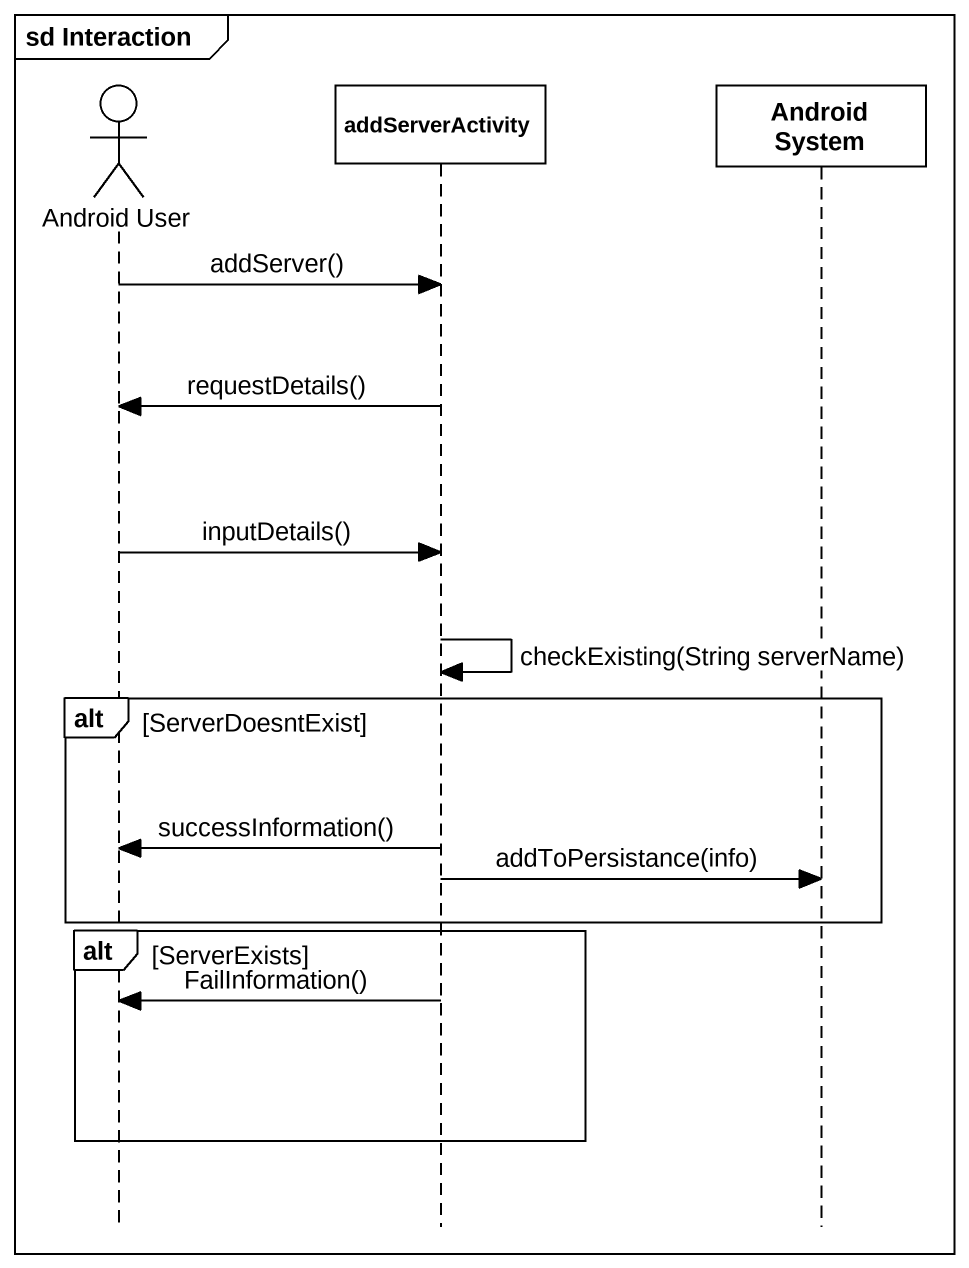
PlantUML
@startuml
mainframe sd Interaction
hide footbox
actor "Android User" as Android_User
participant addServerActivity
participant "Android System" as Android_System

Android_User -> addServerActivity : addServer()
addServerActivity -> Android_User : requestDetails()
Android_User -> addServerActivity : inputDetails()
addServerActivity -> addServerActivity : checkExisting(String serverName)
alt ServerDoesntExist
  addServerActivity -> Android_User : successInformation()
  addServerActivity -> Android_System : addToPersistance(info)
end
alt ServerExists
  addServerActivity -> Android_User : FailInformation()
end
@enduml
